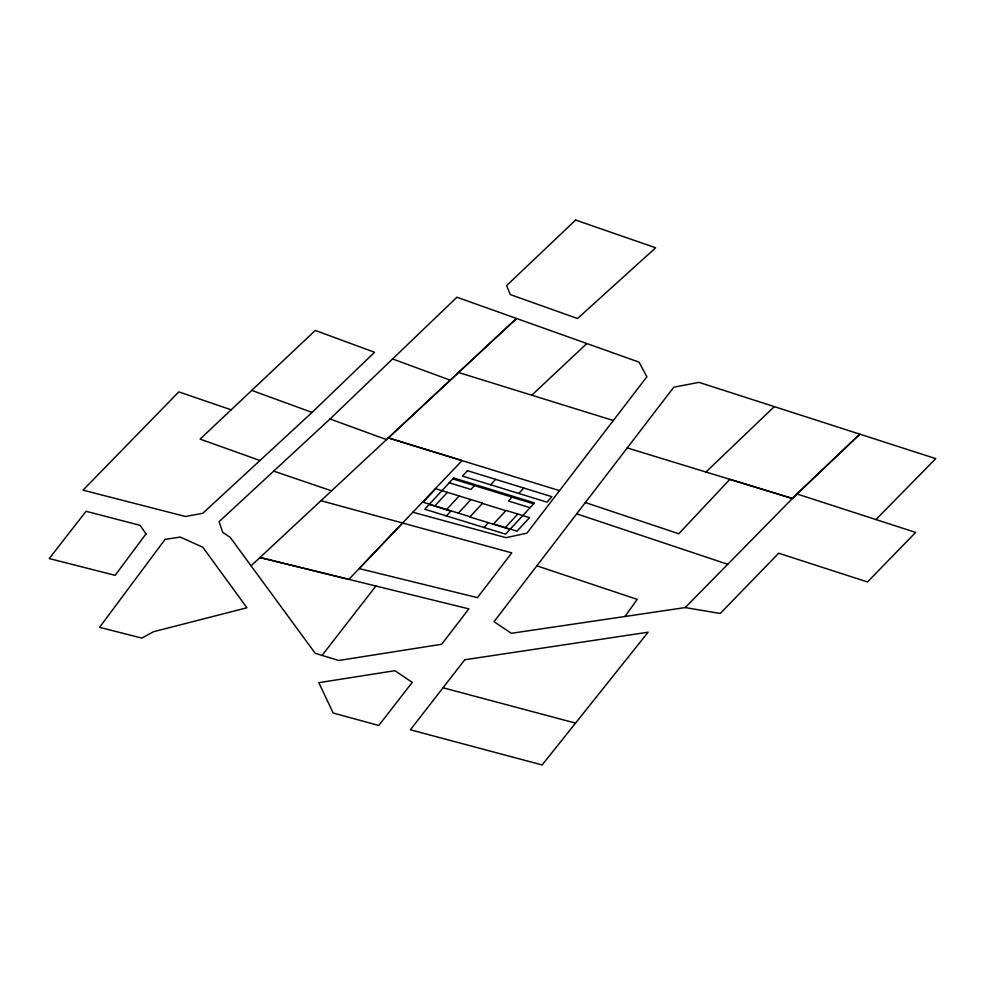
<?xml version="1.0" encoding="UTF-8"?>
<svg xmlns="http://www.w3.org/2000/svg" width="985" height="985" viewBox="0 0 985 985"><rect width="100%" height="100%" fill="white"/><g stroke="black" fill="none" stroke-linecap="round" stroke-linejoin="round"><path stroke-width="1.48" d="M624.921 616.499L637.221 599.372L536.85 565.821M875.924 519.563L935.75 458.616L698.956 382.352L673.765 387.216L494.027 621.683L511.363 633.306L685.203 607.573L720.244 613.483L778.679 553.213L867.502 581.963L915.631 532.417L796.877 493.941L685.203 607.573M412.875 512.225L505.994 537.675L526.889 533.193L646.886 376.775L639.019 362.123L456.905 297.224L330.037 418.982L219.101 521.668L222.672 532.282L230.231 537.391L315.225 653.314L322.058 655.407L375.913 586.013M434.914 505.884L447.436 492.34M446.648 509.504L459.17 495.96M446.439 515.906L450.871 511.129L429.226 504.455M474.474 485.593L470.904 489.459L449.271 482.785M458.37 513.111L470.892 499.58M490.616 484.768L495.627 479.35M483.967 527.48L488.4 522.69M512.003 497.154L508.432 501.02L530.065 507.694M518.763 493.448L523.774 488.031M493.325 524.217L506.081 510.427L529.536 517.654L517.014 531.198L493.559 523.958M505.28 527.578L517.802 514.035M402.569 523.035L359.18 568.579L477.442 597.649L511.769 552.868L320.938 500.7M231.179 409.797L178.79 391.882L83.023 490.161L185.488 516.497L202.787 513.284L312.06 412.419L374.559 352.285L315.298 330.443L200.115 439.101L259.978 460.512M705.962 472.012L774.321 406.62M585.361 502.559L678.8 533.759L729.873 479.35L792.408 498.484L859.794 434.176L796.877 493.941M531.777 395.207L586.826 343.531M251.064 565.821L516.509 318.487L386.514 439.606L330.037 418.982M443.028 687.776L575.548 723.113M322.058 655.407L338.754 660.479L441.674 644.264L468.823 608.878L259.978 557.51L348.875 579.389L462.063 460.598L388.361 437.894L559.529 490.641M627.211 447.916L792.408 498.484M452.841 478.919L533.648 503.827M482.391 503.433L505.847 510.673M470.104 516.731L423.193 502.276L435.715 488.732L482.625 503.187L469.87 516.977L510.033 529.364M458.53 372.502L613.335 420.496M576.717 513.85L727.73 564.306M273.707 471.125L331.539 490.838M251.741 390.405L312.06 412.419M392.498 358.909L450.293 380.21M146.002 533.87L115.134 575.351L49.25 558.557L86.064 511.289L140.104 525.337L146.002 533.87M165.074 539.411L99.559 627.334L141.828 638.095L153.598 631.693L246.927 607.77L202.787 547.204L180.181 537.059L165.074 539.411M412.235 682.371L378.769 725.477L333.152 713.005L318.832 682.667L394.936 670.687L412.235 682.371M464.772 659.765L410.388 729.799L542.119 764.951L648.118 632.198L464.772 659.765M453.691 477.996L424.806 509.245L505.6 534.153L534.498 502.904L453.691 477.996M467.481 470.682L462.47 476.1L546.909 502.128L551.92 496.711L467.481 470.682M575.622 220.049L506.585 285.613L510.304 294.577L577.505 318.524L655.678 247.777L575.622 220.049"/></g></svg>
